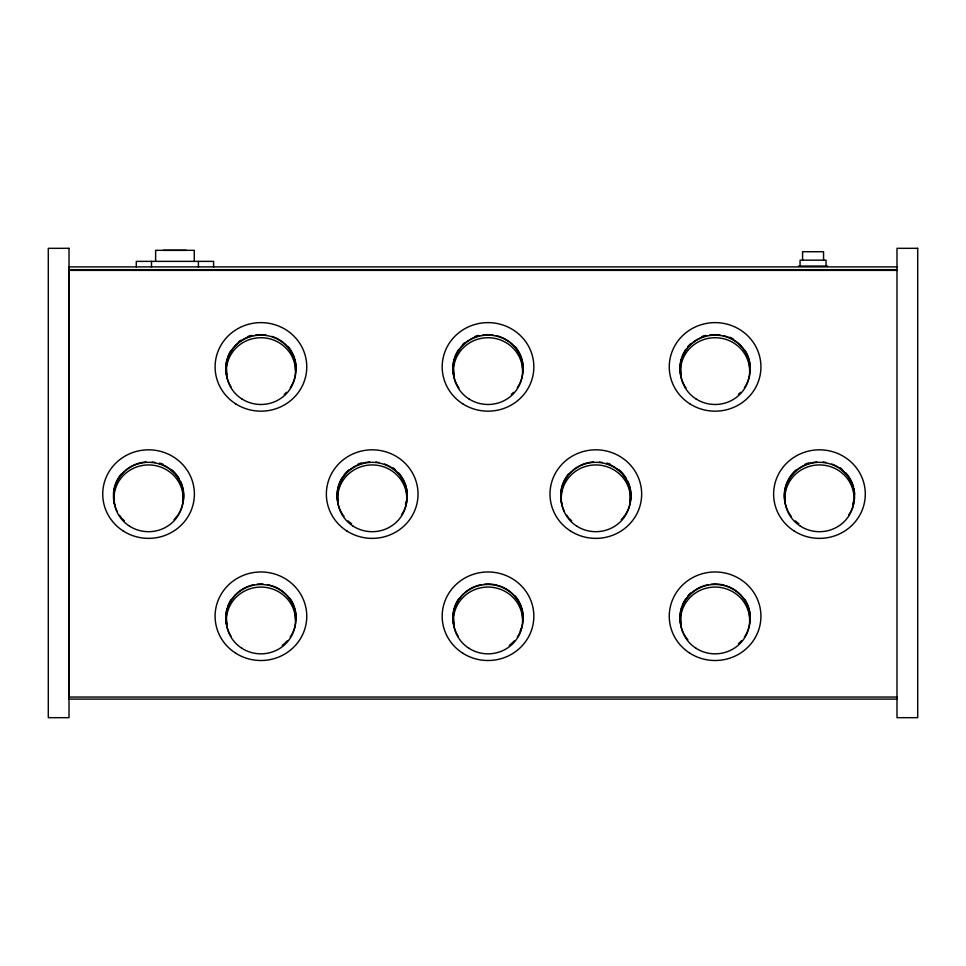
<?xml version="1.0" encoding="UTF-8"?>
<svg xmlns="http://www.w3.org/2000/svg" width="966" height="966" viewBox="0 0 966 966"><rect width="100%" height="100%" fill="white"/><g stroke="black" fill="none" stroke-linecap="round" stroke-linejoin="round"><path stroke-width="1.45" d="M136.291 266.894L136.291 261.375L213.607 261.375L213.607 266.894M151.481 266.894L151.481 261.375M155.623 261.375L155.623 250.327L194.275 250.327L194.275 261.375M163.351 250.327L186.474 250.327M198.416 266.894L198.416 261.375M798.568 266.073L827.56 266.073M896.991 266.894L68.731 266.894L68.731 699.106L896.991 699.106M68.731 269.659L896.991 269.659M68.731 270.371L896.991 270.371M68.731 697.054L896.991 697.054M826.039 266.073L826.039 260.156L800.077 260.156L800.077 266.073M823.551 260.144L823.551 251.715L802.577 251.715L802.577 260.144M683.047 632.223A35.114 33.919 0 0 1 717.955 584.575A35.114 33.919 0 0 1 744.4 637.065M741.622 640.591A35.114 33.919 0 0 1 738.398 643.754M687.84 639.758A35.114 33.919 0 0 1 683.699 633.551M681.247 624.072A34.547 33.375 0 0 1 681.875 608.206M682.322 606.829A34.547 33.375 0 0 1 685.462 600.212M686.258 598.992A34.547 33.375 0 0 1 708.175 584.684M711.133 584.225A34.547 33.375 0 0 1 724.597 585.287M726.021 585.71A34.547 33.375 0 0 1 749.64 616.477M680.704 624.181A35.114 33.919 0 0 1 681.791 606.66M682.298 605.271A35.114 33.919 0 0 1 685.8 598.691M687.587 596.3A35.114 33.919 0 0 1 690.69 593.003M745.015 599.632A35.114 33.919 0 0 1 749.157 609.148M749.495 610.572A35.114 33.919 0 0 1 750.196 616.453M344.005 516.448A35.114 33.919 0 0 1 348.146 471.541A35.114 33.919 0 0 1 394.804 470.297A35.114 33.919 0 0 1 401.494 514.926M351.6 523.705A35.114 33.919 0 0 1 348.05 520.867M406.118 501.571A34.547 33.375 0 0 1 405.418 504.409M338.076 500.509A34.547 33.375 0 0 1 338.969 486.067M339.416 484.69A34.547 33.375 0 0 1 342.568 478.073M343.365 476.854A34.547 33.375 0 0 1 349.269 470.273M350.416 469.331A34.547 33.375 0 0 1 355.416 466.059M356.744 465.383A34.547 33.375 0 0 1 369.749 461.953M375.762 462.038A34.547 33.375 0 0 1 378.744 462.473M384.528 464.066A34.547 33.375 0 0 1 391.23 467.387M392.462 468.208A34.547 33.375 0 0 1 406.734 494.326M337.532 500.593A35.114 33.919 0 0 1 342.894 476.552M343.763 475.344A35.114 33.919 0 0 1 348.907 469.862M357.674 464.368A35.114 33.919 0 0 1 361.356 462.98M392.788 467.773A35.114 33.919 0 0 1 395.203 469.621M398.463 472.736A35.114 33.919 0 0 1 406.251 487.009M406.589 488.434A35.114 33.919 0 0 1 407.29 494.314M458.101 636.123A35.114 33.919 0 0 1 465.503 592.363A35.114 33.919 0 0 1 511.4 593.088A35.114 33.919 0 0 1 517.317 637.065M514.54 640.591A35.114 33.919 0 0 1 509.287 645.36M454.165 624.072A34.547 33.375 0 0 1 453.477 618.288M453.525 615.378A34.547 33.375 0 0 1 454.793 608.206M455.24 606.829A34.547 33.375 0 0 1 458.379 600.212M459.176 598.992A34.547 33.375 0 0 1 463.994 593.39M465.093 592.412A34.547 33.375 0 0 1 481.092 584.684M484.051 584.225A34.547 33.375 0 0 1 497.514 585.287M498.939 585.71A34.547 33.375 0 0 1 522.57 617.926M521.326 628.105A35.114 33.919 0 0 1 520.239 630.858M453.622 624.181A35.114 33.919 0 0 1 458.717 598.691M515.264 595.998A35.114 33.919 0 0 1 522.075 609.148M522.413 610.572A35.114 33.919 0 0 1 523.125 617.938M117.164 511.412A35.114 33.919 0 0 1 149.911 462.352A35.114 33.919 0 0 1 178.674 513.683M177.865 514.926A35.114 33.919 0 0 1 174.061 519.563M124.421 520.867A35.114 33.919 0 0 1 122.296 518.742M121.318 517.619A35.114 33.919 0 0 1 119.482 515.24M182.683 489.967A34.547 33.375 0 0 1 182.489 501.571M114.073 493.24A34.547 33.375 0 0 1 124.542 471.251M125.64 470.273A34.547 33.375 0 0 1 146.12 461.953M152.133 462.038A34.547 33.375 0 0 1 155.115 462.473M159.487 463.571A34.547 33.375 0 0 1 167.601 467.387M168.833 468.208A34.547 33.375 0 0 1 174.411 473.099M175.389 474.197A34.547 33.375 0 0 1 179.471 480.307M180.111 481.623A34.547 33.375 0 0 1 182.417 488.542M180.618 481.394A35.114 33.919 0 0 1 183.045 501.668M114.918 504.904A35.114 33.919 0 0 1 114.169 502.042M113.517 493.215A35.114 33.919 0 0 1 121.064 474.161M159.668 463.064A35.114 33.919 0 0 1 163.326 464.465M171.574 469.621A35.114 33.919 0 0 1 179.253 478.774M231.019 636.123A35.114 33.919 0 0 1 238.421 592.363A35.114 33.919 0 0 1 284.318 593.088A35.114 33.919 0 0 1 290.235 637.065M287.457 640.591A35.114 33.919 0 0 1 282.205 645.36M227.082 624.072A34.547 33.375 0 0 1 226.394 618.288M226.442 615.378A34.547 33.375 0 0 1 227.71 608.206M228.157 606.829A34.547 33.375 0 0 1 254.01 584.684M256.968 584.225A34.547 33.375 0 0 1 263.006 584.068M267.485 584.611A34.547 33.375 0 0 1 270.432 585.287M271.857 585.71A34.547 33.375 0 0 1 295.427 619.375M226.539 624.181A35.114 33.919 0 0 1 227.179 608.061M227.626 606.66A35.114 33.919 0 0 1 230.826 599.934M290.017 598.377A35.114 33.919 0 0 1 295.982 619.411M564.422 511.412A35.114 33.919 0 0 1 597.169 462.352A35.114 33.919 0 0 1 625.944 513.683M625.135 514.926A35.114 33.919 0 0 1 621.319 519.563M571.691 520.867A35.114 33.919 0 0 1 569.566 518.742M568.576 517.619A35.114 33.919 0 0 1 566.74 515.24M629.953 489.967A34.547 33.375 0 0 1 629.76 501.571M561.343 493.24A34.547 33.375 0 0 1 571.8 471.251M572.898 470.273A34.547 33.375 0 0 1 593.378 461.953M599.391 462.038A34.547 33.375 0 0 1 602.386 462.473M606.757 463.571A34.547 33.375 0 0 1 614.859 467.387M616.091 468.208A34.547 33.375 0 0 1 621.681 473.099M622.647 474.197A34.547 33.375 0 0 1 626.729 480.307M627.369 481.623A34.547 33.375 0 0 1 629.675 488.542M627.876 481.394A35.114 33.919 0 0 1 630.303 501.668M562.176 504.904A35.114 33.919 0 0 1 561.427 502.042M560.787 493.215A35.114 33.919 0 0 1 568.322 474.161M606.926 463.064A35.114 33.919 0 0 1 610.584 464.465M618.832 469.621A35.114 33.919 0 0 1 626.523 478.774M686.017 388.03A35.114 33.919 0 0 1 691.801 343.667A35.114 33.919 0 0 1 738.096 343.413A35.114 33.919 0 0 1 744.4 387.716M740.584 392.353A35.114 33.919 0 0 1 738.398 394.406M681.247 374.723A34.547 33.375 0 0 1 681.875 358.869M682.322 357.48A34.547 33.375 0 0 1 685.462 350.875M686.258 349.644A34.547 33.375 0 0 1 706.714 335.661M709.648 335.081A34.547 33.375 0 0 1 720.153 335.021M723.136 335.576A34.547 33.375 0 0 1 749.64 367.128M680.704 374.832A35.114 33.919 0 0 1 681.791 357.311M682.298 355.923A35.114 33.919 0 0 1 685.8 349.354M687.587 346.963A35.114 33.919 0 0 1 690.69 343.655M701.775 336.651A35.114 33.919 0 0 1 705.518 335.407M729.849 337.255A35.114 33.919 0 0 1 733.339 339.054M745.015 350.284A35.114 33.919 0 0 1 749.157 359.799M749.495 361.236A35.114 33.919 0 0 1 750.196 367.116M791.263 516.448A35.114 33.919 0 0 1 795.404 471.541A35.114 33.919 0 0 1 842.074 470.297A35.114 33.919 0 0 1 848.764 514.926M798.87 523.705A35.114 33.919 0 0 1 795.32 520.867M853.389 501.571A34.547 33.375 0 0 1 852.688 504.409M785.346 500.509A34.547 33.375 0 0 1 786.239 486.067M786.674 484.69A34.547 33.375 0 0 1 789.826 478.073M790.623 476.854A34.547 33.375 0 0 1 796.527 470.273M797.675 469.331A34.547 33.375 0 0 1 802.686 466.059M804.002 465.383A34.547 33.375 0 0 1 817.007 461.953M823.02 462.038A34.547 33.375 0 0 1 826.015 462.473M831.798 464.066A34.547 33.375 0 0 1 838.5 467.387M839.732 468.208A34.547 33.375 0 0 1 854.004 494.326M784.79 500.593A35.114 33.919 0 0 1 790.164 476.552M791.021 475.344A35.114 33.919 0 0 1 796.165 469.862M804.932 464.368A35.114 33.919 0 0 1 808.614 462.98M840.058 467.773A35.114 33.919 0 0 1 842.461 469.621M845.721 472.736A35.114 33.919 0 0 1 853.521 487.009M853.859 488.434A35.114 33.919 0 0 1 854.56 494.314M458.935 388.03A35.114 33.919 0 0 1 464.718 343.667A35.114 33.919 0 0 1 511.014 343.413A35.114 33.919 0 0 1 517.317 387.716M513.514 392.353A35.114 33.919 0 0 1 511.316 394.406M454.165 374.723A34.547 33.375 0 0 1 453.477 368.94M453.525 366.042A34.547 33.375 0 0 1 454.793 358.869M455.24 357.48A34.547 33.375 0 0 1 479.631 335.661M482.565 335.081A34.547 33.375 0 0 1 493.071 335.021M496.053 335.576A34.547 33.375 0 0 1 522.57 368.589M453.622 374.832A35.114 33.919 0 0 1 458.717 349.354M462.521 344.717A35.114 33.919 0 0 1 464.718 342.664M474.692 336.651A35.114 33.919 0 0 1 478.436 335.407M515.264 346.649A35.114 33.919 0 0 1 522.075 359.799M522.413 361.236A35.114 33.919 0 0 1 523.125 368.589M231.019 386.786A35.114 33.919 0 0 1 238.421 343.015A35.114 33.919 0 0 1 284.318 343.739A35.114 33.919 0 0 1 290.235 387.716M286.431 392.353A35.114 33.919 0 0 1 284.233 394.406M227.082 374.723A34.547 33.375 0 0 1 226.394 368.94M226.442 366.042A34.547 33.375 0 0 1 227.71 358.869M228.157 357.48A34.547 33.375 0 0 1 252.549 335.661M255.483 335.081A34.547 33.375 0 0 1 265.988 335.021M271.857 336.373A34.547 33.375 0 0 1 295.427 370.026M226.539 374.832A35.114 33.919 0 0 1 227.179 358.712M227.626 357.311A35.114 33.919 0 0 1 230.826 350.598M238.626 341.843A35.114 33.919 0 0 1 240.727 340.298M247.61 336.651A35.114 33.919 0 0 1 251.353 335.407M288.182 346.649A35.114 33.919 0 0 1 295.982 370.063M69.009 248.322L48.3 248.322L48.3 717.678L69.009 717.678L69.009 248.322M917.7 248.322L896.991 248.322L896.991 717.678L917.7 717.678L917.7 248.322M696.063 648.307A34.547 33.375 0 0 0 749.592 622.454A34.547 33.375 0 0 0 699.638 590.6A34.547 33.375 0 0 0 696.063 648.307M689.845 653.185A45.825 44.267 0 0 0 760.846 618.88A45.825 44.267 0 0 0 694.602 576.642A45.825 44.267 0 0 0 689.845 653.185M353.158 526.168A34.547 33.375 0 0 0 406.686 500.303A34.547 33.375 0 0 0 356.744 468.462A34.547 33.375 0 0 0 353.158 526.168M346.951 531.046A45.825 44.267 0 0 0 417.952 496.741A45.825 44.267 0 0 0 351.696 454.503A45.825 44.267 0 0 0 346.951 531.046M468.981 648.307A34.547 33.375 0 0 0 522.509 622.454A34.547 33.375 0 0 0 472.567 590.6A34.547 33.375 0 0 0 468.981 648.307M462.762 653.185A45.825 44.267 0 0 0 533.763 618.88A45.825 44.267 0 0 0 467.52 576.642A45.825 44.267 0 0 0 462.762 653.185M129.529 526.168A34.547 33.375 0 0 0 183.057 500.303A34.547 33.375 0 0 0 133.115 468.462A34.547 33.375 0 0 0 129.529 526.168M123.322 531.046A45.825 44.267 0 0 0 194.311 496.741A45.825 44.267 0 0 0 128.067 454.503A45.825 44.267 0 0 0 123.322 531.046M241.898 648.307A34.547 33.375 0 0 0 295.427 622.454A34.547 33.375 0 0 0 245.485 590.6A34.547 33.375 0 0 0 241.898 648.307M235.68 653.185A45.825 44.267 0 0 0 306.681 618.88A45.825 44.267 0 0 0 240.437 576.642A45.825 44.267 0 0 0 235.68 653.185M576.799 526.168A34.547 33.375 0 0 0 630.315 500.303A34.547 33.375 0 0 0 580.373 468.462A34.547 33.375 0 0 0 576.799 526.168M570.58 531.046A45.825 44.267 0 0 0 641.581 496.741A45.825 44.267 0 0 0 575.325 454.503A45.825 44.267 0 0 0 570.58 531.046M696.063 398.958A34.547 33.375 0 0 0 749.592 373.105A34.547 33.375 0 0 0 699.638 341.252A34.547 33.375 0 0 0 696.063 398.958M689.845 403.836A45.825 44.267 0 0 0 760.846 369.543A45.825 44.267 0 0 0 694.602 327.293A45.825 44.267 0 0 0 689.845 403.836M800.428 526.168A34.547 33.375 0 0 0 853.956 500.303A34.547 33.375 0 0 0 804.002 468.462A34.547 33.375 0 0 0 800.428 526.168M794.209 531.046A45.825 44.267 0 0 0 865.21 496.741A45.825 44.267 0 0 0 798.954 454.503A45.825 44.267 0 0 0 794.209 531.046M468.981 398.958A34.547 33.375 0 0 0 522.509 373.105A34.547 33.375 0 0 0 472.567 341.252A34.547 33.375 0 0 0 468.981 398.958M462.762 403.836A45.825 44.267 0 0 0 533.763 369.543A45.825 44.267 0 0 0 467.52 327.293A45.825 44.267 0 0 0 462.762 403.836M241.898 398.958A34.547 33.375 0 0 0 295.427 373.105A34.547 33.375 0 0 0 245.485 341.252A34.547 33.375 0 0 0 241.898 398.958M235.68 403.836A45.825 44.267 0 0 0 306.681 369.543A45.825 44.267 0 0 0 240.437 327.293A45.825 44.267 0 0 0 235.68 403.836"/></g></svg>
